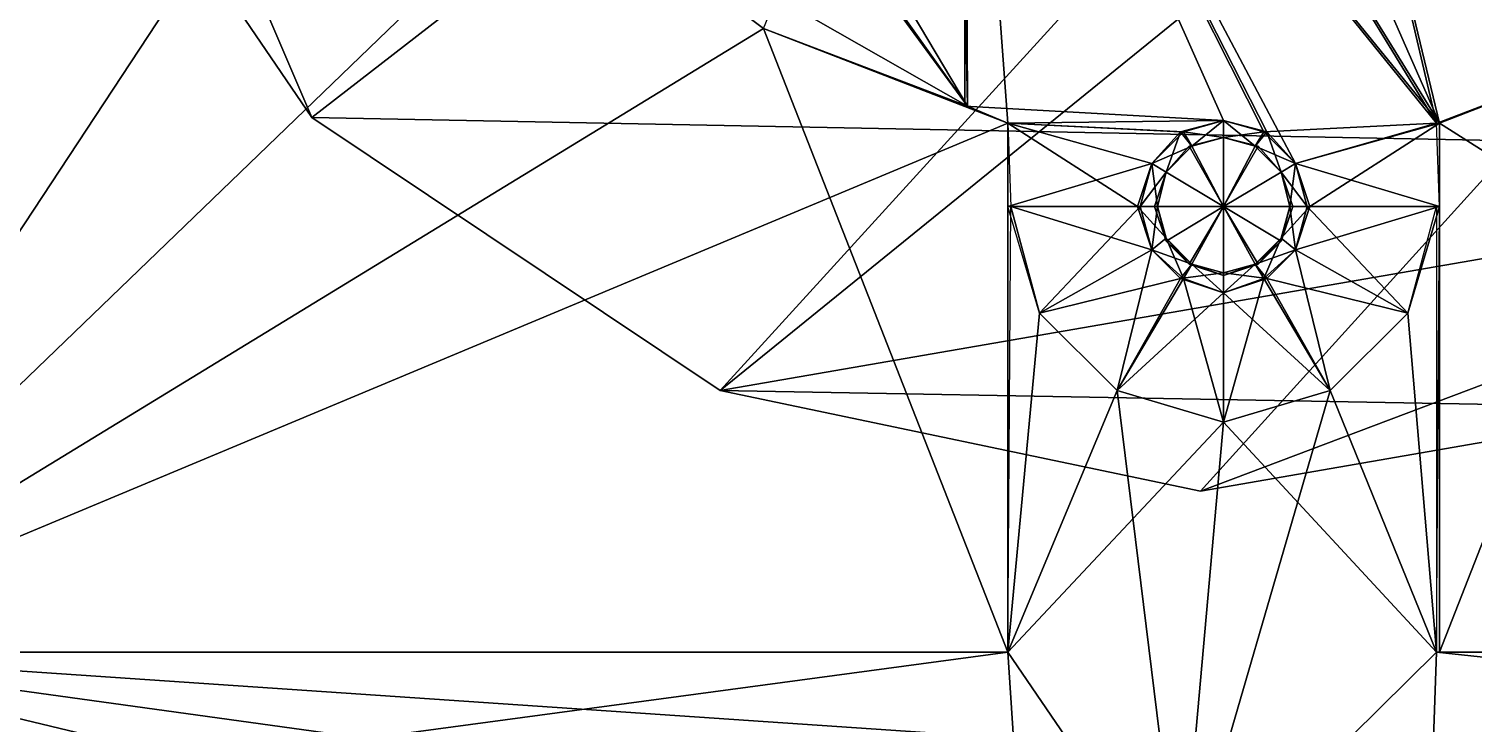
# Model space of a CAD drawing. Header units: metres. Extents: x -0.073 to 0.073, y -0.252 to 0.252.
# Drawn here: x -0.03034 to 0.00105, y 0.16783 to 0.18293 of the extents above; entities that cross this region are included whole.
import ezdxf

# ---------------------------------------------------------------- set-up
doc = ezdxf.new("R2010")
doc.units = ezdxf.units.M
for name, color, linetype in [('Object', 9, 'CONTINUOUS'), ('Object_0001', 9, 'CONTINUOUS'), ('Object_0044', 9, 'CONTINUOUS'), ('Object_0229', 9, 'CONTINUOUS'), ('Object_0281', 9, 'CONTINUOUS'), ('Object_0314', 9, 'CONTINUOUS'), ('Object_0315', 9, 'CONTINUOUS'), ('Object_0324', 9, 'CONTINUOUS'), ('Object_0361', 9, 'CONTINUOUS'), ('Object_0373', 9, 'CONTINUOUS'), ('Object_0374', 9, 'CONTINUOUS'), ('Object_0375', 9, 'CONTINUOUS'), ('Object_0392', 9, 'CONTINUOUS'), ('Object_0406', 9, 'CONTINUOUS'), ('Object_0435', 9, 'CONTINUOUS'), ('Object_0436', 9, 'CONTINUOUS'), ('Object_0449', 9, 'CONTINUOUS'), ('Object_0486', 9, 'CONTINUOUS'), ('Object_0500', 9, 'CONTINUOUS'), ('Object_0559', 9, 'CONTINUOUS'), ('Object_0574', 9, 'CONTINUOUS'), ('Object_0633', 9, 'CONTINUOUS'), ('Object_0634', 9, 'CONTINUOUS'), ('Object_0635', 9, 'CONTINUOUS'), ('Object_0716', 9, 'CONTINUOUS'), ('Object_0717', 9, 'CONTINUOUS'), ('Object_0718', 9, 'CONTINUOUS'), ('Object_0720', 9, 'CONTINUOUS'), ('Object_0741', 9, 'CONTINUOUS'), ('Object_0801', 9, 'CONTINUOUS'), ('Object_0841', 9, 'CONTINUOUS'), ('Object_0957', 9, 'CONTINUOUS'), ('Object_0961', 9, 'CONTINUOUS'), ('Object_0962', 9, 'CONTINUOUS'), ('Object_0963', 9, 'CONTINUOUS'), ('Object_1011', 9, 'CONTINUOUS'), ('Object_1012', 9, 'CONTINUOUS'), ('Object_1034', 9, 'CONTINUOUS')]:
    doc.layers.add(name, color=color, linetype=linetype)

msp = doc.modelspace()

# ---------------------------------------------------------------- linework, layer by layer
at = {"layer": 'Object'}
for points in [[(-0.016625, 0.226188, 0.13125), (0.014625, 0.18025, 0.13125), (0.031437, 0.249625, 0.13125)], [(0.014625, 0.18025, 0.13125), (-0.016625, 0.226188, 0.13125), (-0.030688, 0.210688, 0.13125)], [(-0.030688, 0.210688, 0.13125), (-0.032438, 0.20025, 0.13125), (0.014625, 0.18025, 0.13125)], [(-0.032438, 0.20025, 0.13125), (-0.024188, 0.181, 0.13125), (0.014625, 0.18025, 0.13125)], [(-0.024188, 0.181, 0.13125), (-0.032438, 0.20025, 0.13125), (-0.030188, 0.189813, 0.13125)], [(-0.015313, 0.175063, 0.13125), (0.014625, 0.18025, 0.13125), (-0.024188, 0.181, 0.13125)], [(0.014625, 0.18025, 0.13125), (-0.015313, 0.175063, 0.13125), (0.005562, 0.174688, 0.13125)], [(-0.004875, 0.172875, 0.13125), (0.005562, 0.174688, 0.13125), (-0.015313, 0.175063, 0.13125)]]:
    msp.add_3dface(points, dxfattribs=at)
at = {"layer": 'Object_0001'}
for points in [[(0.024437, 0.218688, 0.11875), (-0.024188, 0.181, 0.11875), (-0.030188, 0.189813, 0.11875)], [(-0.024188, 0.181, 0.11875), (0.024437, 0.218688, 0.11875), (-0.015313, 0.175063, 0.11875)], [(0.0315, 0.213063, 0.11875), (-0.015313, 0.175063, 0.11875), (0.024437, 0.218688, 0.11875)], [(-0.004875, 0.172875, 0.11875), (-0.015313, 0.175063, 0.11875), (0.0315, 0.213063, 0.11875)], [(-0.004875, 0.172875, 0.11875), (0.0315, 0.213063, 0.11875), (0.014625, 0.18025, 0.11875)], [(0.014625, 0.18025, 0.11875), (0.005562, 0.174688, 0.11875), (-0.004875, 0.172875, 0.11875)]]:
    msp.add_3dface(points, dxfattribs=at)
at = {"layer": 'Object_0044'}
for points in [[(-0.024188, 0.181, 0.11875), (-0.030188, 0.189813, 0.13125), (-0.030188, 0.189813, 0.11875)], [(-0.030188, 0.189813, 0.13125), (-0.024188, 0.181, 0.11875), (-0.024188, 0.181, 0.13125)], [(-0.015313, 0.175063, 0.11875), (-0.024188, 0.181, 0.13125), (-0.024188, 0.181, 0.11875)], [(-0.024188, 0.181, 0.13125), (-0.015313, 0.175063, 0.11875), (-0.015313, 0.175063, 0.13125)], [(-0.004875, 0.172875, 0.11875), (-0.015313, 0.175063, 0.13125), (-0.015313, 0.175063, 0.11875)], [(-0.015313, 0.175063, 0.13125), (-0.004875, 0.172875, 0.11875), (-0.004875, 0.172875, 0.13125)], [(0.005562, 0.174688, 0.11875), (-0.004875, 0.172875, 0.13125), (-0.004875, 0.172875, 0.11875)], [(-0.004875, 0.172875, 0.13125), (0.005562, 0.174688, 0.11875), (0.005562, 0.174688, 0.13125)]]:
    msp.add_3dface(points, dxfattribs=at)
at = {"layer": 'Object_0229'}
for points in [[(-0.005063, 0.180375, 0.067438), (-0.004375, 0.180563, 0.067438), (-0.004375, 0.179063, 0.06825)], [(-0.004375, 0.180563, 0.067438), (-0.003625, 0.180375, 0.067438), (-0.004375, 0.179063, 0.06825)], [(-0.004375, 0.179063, 0.06825), (-0.005625, 0.179813, 0.067438), (-0.005063, 0.180375, 0.067438)], [(-0.004375, 0.179063, 0.06825), (-0.003625, 0.180375, 0.067438), (-0.003125, 0.179813, 0.067438)], [(-0.005813, 0.179063, 0.067438), (-0.005625, 0.179813, 0.067438), (-0.004375, 0.179063, 0.06825)], [(-0.003125, 0.179813, 0.067438), (-0.002875, 0.179063, 0.067438), (-0.004375, 0.179063, 0.06825)], [(-0.005625, 0.178313, 0.067438), (-0.005813, 0.179063, 0.067438), (-0.004375, 0.179063, 0.06825)], [(-0.004375, 0.179063, 0.06825), (-0.005063, 0.177813, 0.067438), (-0.005625, 0.178313, 0.067438)], [(-0.004375, 0.177563, 0.067438), (-0.005063, 0.177813, 0.067438), (-0.004375, 0.179063, 0.06825)], [(-0.004375, 0.179063, 0.06825), (-0.003125, 0.178313, 0.067438), (-0.003625, 0.177813, 0.067438)], [(-0.002875, 0.179063, 0.067438), (-0.003125, 0.178313, 0.067438), (-0.004375, 0.179063, 0.06825)], [(-0.003625, 0.177813, 0.067438), (-0.004375, 0.177563, 0.067438), (-0.004375, 0.179063, 0.06825)]]:
    msp.add_3dface(points, dxfattribs=at)
at = {"layer": 'Object_0281'}
for points in [[(-0.044875, 0.152813, 0.073125), (-0.044875, 0.152813, 0.101875), (-0.026813, 0.230875, 0.073125)], [(-0.026813, 0.230875, 0.101875), (-0.026813, 0.230875, 0.073125), (-0.044875, 0.152813, 0.101875)]]:
    msp.add_3dface(points, dxfattribs=at)
at = {"layer": 'Object_0314'}
for points in [[(0.005625, 0.182938, 0.07), (0.018437, 0.169375, 0.07), (0.000312, 0.180875, 0.07)], [(0.000312, 0.169375, 0.07), (0.000312, 0.180875, 0.07), (0.018437, 0.169375, 0.07)]]:
    msp.add_3dface(points, dxfattribs=at)
at = {"layer": 'Object_0315'}
for points in [[(0.000312, 0.180875, 0.07), (0.005625, 0.182938, 0.057813), (0.005625, 0.182938, 0.07)], [(0.005625, 0.182938, 0.057813), (0.000312, 0.180875, 0.07), (0.000312, 0.180875, 0.057813)]]:
    msp.add_3dface(points, dxfattribs=at)
at = {"layer": 'Object_0324'}
for points in [[(-0.008375, 0.17675, 0.115625), (-0.009063, 0.179063, 0.115625), (-0.009063, 0.169375, 0.115625)], [(0.000312, 0.179063, 0.115625), (-0.000375, 0.17675, 0.115625), (0.00025, 0.169375, 0.115625)], [(-0.009063, 0.169375, 0.115625), (-0.006688, 0.175063, 0.115625), (-0.008375, 0.17675, 0.115625)], [(-0.002063, 0.175063, 0.115625), (0.00025, 0.169375, 0.115625), (-0.000375, 0.17675, 0.115625)], [(-0.006688, 0.175063, 0.115625), (-0.009063, 0.169375, 0.115625), (-0.004375, 0.174375, 0.115625)], [(0.00025, 0.169375, 0.115625), (-0.002063, 0.175063, 0.115625), (-0.005313, 0.163875, 0.115625)], [(-0.004375, 0.174375, 0.115625), (-0.005313, 0.163875, 0.115625), (-0.002063, 0.175063, 0.115625)], [(-0.005313, 0.163875, 0.115625), (-0.004375, 0.174375, 0.115625), (-0.009063, 0.169375, 0.115625)], [(-0.032625, 0.1665, 0.115625), (-0.02875, 0.1675, 0.115625), (-0.036563, 0.169375, 0.115625)], [(-0.023, 0.1675, 0.115625), (-0.036563, 0.169375, 0.115625), (-0.02875, 0.1675, 0.115625)], [(-0.036563, 0.169375, 0.115625), (-0.023, 0.1675, 0.115625), (-0.009063, 0.169375, 0.115625)], [(-0.008938, 0.1675, 0.115625), (-0.009063, 0.169375, 0.115625), (-0.023, 0.1675, 0.115625)], [(-0.009063, 0.169375, 0.115625), (-0.008938, 0.1675, 0.115625), (-0.005313, 0.163875, 0.115625)], [(0.000187, 0.1675, 0.115625), (0.00025, 0.169375, 0.115625), (-0.005313, 0.163875, 0.115625)], [(0.017812, 0.1675, 0.115625), (0.018437, 0.169375, 0.115625), (0.000187, 0.1675, 0.115625)], [(0.00025, 0.169375, 0.115625), (0.000187, 0.1675, 0.115625), (0.018437, 0.169375, 0.115625)]]:
    msp.add_3dface(points, dxfattribs=at)
at = {"layer": 'Object_0361'}
for points in [[(-0.005313, 0.180688, 0.117187), (-0.005063, 0.180375, 0.11675), (-0.004375, 0.180938, 0.117187)], [(-0.004375, 0.180563, 0.11675), (-0.004375, 0.180938, 0.117187), (-0.005063, 0.180375, 0.11675)], [(-0.004375, 0.180938, 0.117187), (-0.004375, 0.180563, 0.11675), (-0.0035, 0.180688, 0.117187)], [(-0.005938, 0.18, 0.117187), (-0.005625, 0.179813, 0.11675), (-0.005313, 0.180688, 0.117187)], [(-0.005063, 0.180375, 0.11675), (-0.005313, 0.180688, 0.117187), (-0.005625, 0.179813, 0.11675)], [(-0.003688, 0.180375, 0.11675), (-0.0035, 0.180688, 0.117187), (-0.004375, 0.180563, 0.11675)], [(-0.0035, 0.180688, 0.117187), (-0.003688, 0.180375, 0.11675), (-0.002813, 0.18, 0.117187)], [(-0.003125, 0.179813, 0.11675), (-0.002813, 0.18, 0.117187), (-0.003688, 0.180375, 0.11675)], [(-0.00625, 0.179063, 0.117187), (-0.005813, 0.179063, 0.11675), (-0.005938, 0.18, 0.117187)], [(-0.005625, 0.179813, 0.11675), (-0.005938, 0.18, 0.117187), (-0.005813, 0.179063, 0.11675)], [(-0.002813, 0.18, 0.117187), (-0.003125, 0.179813, 0.11675), (-0.002563, 0.179063, 0.117187)], [(-0.002938, 0.179063, 0.11675), (-0.002563, 0.179063, 0.117187), (-0.003125, 0.179813, 0.11675)], [(-0.005813, 0.179063, 0.11675), (-0.00625, 0.179063, 0.117187), (-0.005625, 0.178375, 0.11675)], [(-0.005938, 0.178125, 0.117187), (-0.005625, 0.178375, 0.11675), (-0.00625, 0.179063, 0.117187)], [(-0.003125, 0.178375, 0.11675), (-0.002813, 0.178125, 0.117187), (-0.002938, 0.179063, 0.11675)], [(-0.002563, 0.179063, 0.117187), (-0.002938, 0.179063, 0.11675), (-0.002813, 0.178125, 0.117187)], [(-0.005625, 0.178375, 0.11675), (-0.005938, 0.178125, 0.117187), (-0.005063, 0.177813, 0.11675)], [(-0.003688, 0.177813, 0.11675), (-0.0035, 0.1775, 0.117187), (-0.003125, 0.178375, 0.11675)], [(-0.002813, 0.178125, 0.117187), (-0.003125, 0.178375, 0.11675), (-0.0035, 0.1775, 0.117187)], [(-0.005313, 0.1775, 0.117187), (-0.005063, 0.177813, 0.11675), (-0.005938, 0.178125, 0.117187)], [(-0.005063, 0.177813, 0.11675), (-0.005313, 0.1775, 0.117187), (-0.004375, 0.177625, 0.11675)], [(-0.004375, 0.177188, 0.117187), (-0.004375, 0.177625, 0.11675), (-0.005313, 0.1775, 0.117187)], [(-0.004375, 0.177625, 0.11675), (-0.004375, 0.177188, 0.117187), (-0.003688, 0.177813, 0.11675)], [(-0.0035, 0.1775, 0.117187), (-0.003688, 0.177813, 0.11675), (-0.004375, 0.177188, 0.117187)]]:
    msp.add_3dface(points, dxfattribs=at)
at = {"layer": 'Object_0373'}
for points in [[(-0.009063, 0.180875, 0.07), (-0.009063, 0.179063, 0.059375), (-0.009063, 0.169375, 0.07)], [(-0.009063, 0.179063, 0.059375), (-0.009063, 0.180875, 0.07), (-0.009063, 0.179063, 0.057813)], [(-0.009063, 0.180875, 0.057813), (-0.009063, 0.179063, 0.057813), (-0.009063, 0.180875, 0.07)], [(-0.009063, 0.169375, 0.059375), (-0.009063, 0.169375, 0.07), (-0.009063, 0.179063, 0.059375)]]:
    msp.add_3dface(points, dxfattribs=at)
at = {"layer": 'Object_0374'}
for points in [[(-0.036563, 0.169375, 0.07), (-0.009063, 0.169375, 0.07), (-0.036563, 0.169375, 0.059375)], [(-0.009063, 0.169375, 0.059375), (-0.036563, 0.169375, 0.059375), (-0.009063, 0.169375, 0.07)]]:
    msp.add_3dface(points, dxfattribs=at)
at = {"layer": 'Object_0375'}
for points in [[(-0.009, 0.179063, 0.059375), (-0.009, 0.179063, 0.057813), (-0.008375, 0.17675, 0.057813)], [(-0.009, 0.179063, 0.059375), (-0.008375, 0.17675, 0.057813), (-0.008375, 0.17675, 0.059375)], [(0.000312, 0.179063, 0.057813), (-0.000375, 0.17675, 0.059375), (-0.000375, 0.17675, 0.057813)], [(-0.000375, 0.17675, 0.059375), (0.000312, 0.179063, 0.057813), (0.000312, 0.179063, 0.059375)], [(-0.006688, 0.175063, 0.057813), (-0.008375, 0.17675, 0.059375), (-0.008375, 0.17675, 0.057813)], [(-0.008375, 0.17675, 0.059375), (-0.006688, 0.175063, 0.057813), (-0.006688, 0.175063, 0.059375)], [(-0.000375, 0.17675, 0.057813), (-0.002063, 0.175063, 0.059375), (-0.002063, 0.175063, 0.057813)], [(-0.002063, 0.175063, 0.059375), (-0.000375, 0.17675, 0.057813), (-0.000375, 0.17675, 0.059375)], [(-0.004375, 0.174375, 0.057813), (-0.006688, 0.175063, 0.059375), (-0.006688, 0.175063, 0.057813)], [(-0.006688, 0.175063, 0.059375), (-0.004375, 0.174375, 0.057813), (-0.004375, 0.174375, 0.059375)], [(-0.002063, 0.175063, 0.057813), (-0.004375, 0.174375, 0.059375), (-0.004375, 0.174375, 0.057813)], [(-0.004375, 0.174375, 0.059375), (-0.002063, 0.175063, 0.057813), (-0.002063, 0.175063, 0.059375)]]:
    msp.add_3dface(points, dxfattribs=at)
at = {"layer": 'Object_0392'}
for points in [[(-0.005125, 0.180375, 0.109625), (-0.004375, 0.180563, 0.107625), (-0.004375, 0.180563, 0.109625)], [(-0.004375, 0.180563, 0.107625), (-0.005125, 0.180375, 0.109625), (-0.005125, 0.180375, 0.107625)], [(-0.004375, 0.180563, 0.109625), (-0.003688, 0.180375, 0.107625), (-0.003688, 0.180375, 0.109625)], [(-0.003688, 0.180375, 0.107625), (-0.004375, 0.180563, 0.109625), (-0.004375, 0.180563, 0.107625)], [(-0.005625, 0.179813, 0.109625), (-0.005125, 0.180375, 0.107625), (-0.005125, 0.180375, 0.109625)], [(-0.005125, 0.180375, 0.107625), (-0.005625, 0.179813, 0.109625), (-0.005625, 0.179813, 0.107625)], [(-0.003688, 0.180375, 0.109625), (-0.003125, 0.179813, 0.107625), (-0.003125, 0.179813, 0.109625)], [(-0.003125, 0.179813, 0.107625), (-0.003688, 0.180375, 0.109625), (-0.003688, 0.180375, 0.107625)], [(-0.005625, 0.179813, 0.107625), (-0.005875, 0.179063, 0.109625), (-0.005875, 0.179063, 0.107625)], [(-0.005875, 0.179063, 0.109625), (-0.005625, 0.179813, 0.107625), (-0.005625, 0.179813, 0.109625)], [(-0.003125, 0.179813, 0.109625), (-0.002938, 0.179063, 0.107625), (-0.002938, 0.179063, 0.109625)], [(-0.002938, 0.179063, 0.107625), (-0.003125, 0.179813, 0.109625), (-0.003125, 0.179813, 0.107625)], [(-0.005625, 0.178313, 0.109625), (-0.005875, 0.179063, 0.107625), (-0.005875, 0.179063, 0.109625)], [(-0.005875, 0.179063, 0.107625), (-0.005625, 0.178313, 0.109625), (-0.005625, 0.178313, 0.107625)], [(-0.002938, 0.179063, 0.109625), (-0.003125, 0.178313, 0.107625), (-0.003125, 0.178313, 0.109625)], [(-0.003125, 0.178313, 0.107625), (-0.002938, 0.179063, 0.109625), (-0.002938, 0.179063, 0.107625)], [(-0.005125, 0.177813, 0.109625), (-0.005625, 0.178313, 0.107625), (-0.005625, 0.178313, 0.109625)], [(-0.005625, 0.178313, 0.107625), (-0.005125, 0.177813, 0.109625), (-0.005125, 0.177813, 0.107625)], [(-0.003125, 0.178313, 0.109625), (-0.003688, 0.177813, 0.107625), (-0.003688, 0.177813, 0.109625)], [(-0.003688, 0.177813, 0.107625), (-0.003125, 0.178313, 0.109625), (-0.003125, 0.178313, 0.107625)], [(-0.004375, 0.177563, 0.109625), (-0.005125, 0.177813, 0.107625), (-0.005125, 0.177813, 0.109625)], [(-0.005125, 0.177813, 0.107625), (-0.004375, 0.177563, 0.109625), (-0.004375, 0.177563, 0.107625)], [(-0.003688, 0.177813, 0.109625), (-0.004375, 0.177563, 0.107625), (-0.004375, 0.177563, 0.109625)], [(-0.004375, 0.177563, 0.107625), (-0.003688, 0.177813, 0.109625), (-0.003688, 0.177813, 0.107625)]]:
    msp.add_3dface(points, dxfattribs=at)
at = {"layer": 'Object_0406'}
for points in [[(-0.004375, 0.180563, 0.107562), (-0.005125, 0.180375, 0.107562), (-0.004375, 0.179063, 0.10675)], [(-0.003688, 0.180375, 0.107562), (-0.004375, 0.180563, 0.107562), (-0.004375, 0.179063, 0.10675)], [(-0.004375, 0.179063, 0.10675), (-0.005125, 0.180375, 0.107562), (-0.005625, 0.179813, 0.107562)], [(-0.004375, 0.179063, 0.10675), (-0.003125, 0.179813, 0.107562), (-0.003688, 0.180375, 0.107562)], [(-0.005625, 0.179813, 0.107562), (-0.005875, 0.179063, 0.107562), (-0.004375, 0.179063, 0.10675)], [(-0.002938, 0.179063, 0.107562), (-0.003125, 0.179813, 0.107562), (-0.004375, 0.179063, 0.10675)], [(-0.005875, 0.179063, 0.107562), (-0.005625, 0.178313, 0.107562), (-0.004375, 0.179063, 0.10675)], [(-0.004375, 0.179063, 0.10675), (-0.005625, 0.178313, 0.107562), (-0.005125, 0.177813, 0.107562)], [(-0.005125, 0.177813, 0.107562), (-0.004375, 0.177563, 0.107562), (-0.004375, 0.179063, 0.10675)], [(-0.004375, 0.179063, 0.10675), (-0.003688, 0.177813, 0.107562), (-0.003125, 0.178313, 0.107562)], [(-0.004375, 0.177563, 0.107562), (-0.003688, 0.177813, 0.107562), (-0.004375, 0.179063, 0.10675)], [(-0.003125, 0.178313, 0.107562), (-0.002938, 0.179063, 0.107562), (-0.004375, 0.179063, 0.10675)]]:
    msp.add_3dface(points, dxfattribs=at)
at = {"layer": 'Object_0435'}
for points in [[(0.000312, 0.179063, 0.057813), (0.000312, 0.180875, 0.057813), (0.000312, 0.179063, 0.059375)], [(0.000312, 0.180875, 0.07), (0.000312, 0.179063, 0.059375), (0.000312, 0.180875, 0.057813)], [(0.000312, 0.179063, 0.059375), (0.000312, 0.180875, 0.07), (0.000312, 0.169375, 0.059375)], [(0.000312, 0.169375, 0.07), (0.000312, 0.169375, 0.059375), (0.000312, 0.180875, 0.07)]]:
    msp.add_3dface(points, dxfattribs=at)
at = {"layer": 'Object_0436'}
for points in [[(0.000312, 0.169375, 0.07), (0.018437, 0.169375, 0.07), (0.000312, 0.169375, 0.059375)], [(0.018437, 0.169375, 0.059375), (0.000312, 0.169375, 0.059375), (0.018437, 0.169375, 0.07)]]:
    msp.add_3dface(points, dxfattribs=at)
at = {"layer": 'Object_0449'}
for p, q in [((-0.004375, 0.180563, 0.109625), (-0.003688, 0.180375, 0.109625)), ((-0.003125, 0.179813, 0.109625), (-0.003688, 0.180375, 0.109625)), ((-0.003125, 0.179813, 0.109625), (-0.002938, 0.179063, 0.109625))]:
    msp.add_line(p, q, dxfattribs=at)
for points in [[(-0.005063, 0.180375, 0.109625), (-0.005125, 0.180375, 0.109625), (-0.004375, 0.180563, 0.109625)], [(-0.005125, 0.180375, 0.109625), (-0.005063, 0.180375, 0.109625), (-0.005625, 0.179813, 0.109625)], [(-0.005813, 0.179063, 0.109625), (-0.005875, 0.179063, 0.109625), (-0.005625, 0.179813, 0.109625)], [(-0.005875, 0.179063, 0.109625), (-0.005813, 0.179063, 0.109625), (-0.005625, 0.178313, 0.109625)], [(-0.005625, 0.178375, 0.109625), (-0.005625, 0.178313, 0.109625), (-0.005813, 0.179063, 0.109625)], [(-0.003125, 0.178313, 0.109625), (-0.003125, 0.178375, 0.109625), (-0.002938, 0.179063, 0.109625)], [(-0.005063, 0.177813, 0.109625), (-0.005125, 0.177813, 0.109625), (-0.005625, 0.178375, 0.109625)], [(-0.005625, 0.178313, 0.109625), (-0.005625, 0.178375, 0.109625), (-0.005125, 0.177813, 0.109625)], [(-0.003125, 0.178375, 0.109625), (-0.003125, 0.178313, 0.109625), (-0.003688, 0.177813, 0.109625)], [(-0.005125, 0.177813, 0.109625), (-0.005063, 0.177813, 0.109625), (-0.004375, 0.177563, 0.109625)], [(-0.004375, 0.177625, 0.109625), (-0.004375, 0.177563, 0.109625), (-0.005063, 0.177813, 0.109625)], [(-0.004375, 0.177563, 0.109625), (-0.004375, 0.177625, 0.109625), (-0.003688, 0.177813, 0.109625)]]:
    msp.add_3dface(points, dxfattribs=at)
at = {"layer": 'Object_0486'}
for points in [[(-0.004375, 0.180563, 0.065375), (-0.005063, 0.180375, 0.067375), (-0.005063, 0.180375, 0.065375)], [(-0.005063, 0.180375, 0.067375), (-0.004375, 0.180563, 0.065375), (-0.004375, 0.180563, 0.067375)], [(-0.003625, 0.180375, 0.065375), (-0.004375, 0.180563, 0.067375), (-0.004375, 0.180563, 0.065375)], [(-0.004375, 0.180563, 0.067375), (-0.003625, 0.180375, 0.065375), (-0.003625, 0.180375, 0.067375)], [(-0.005063, 0.180375, 0.065375), (-0.005625, 0.179813, 0.067375), (-0.005625, 0.179813, 0.065375)], [(-0.005625, 0.179813, 0.067375), (-0.005063, 0.180375, 0.065375), (-0.005063, 0.180375, 0.067375)], [(-0.003125, 0.179813, 0.065375), (-0.003625, 0.180375, 0.067375), (-0.003625, 0.180375, 0.065375)], [(-0.003625, 0.180375, 0.067375), (-0.003125, 0.179813, 0.065375), (-0.003125, 0.179813, 0.067375)], [(-0.005625, 0.179813, 0.065375), (-0.005813, 0.179063, 0.067375), (-0.005813, 0.179063, 0.065375)], [(-0.005813, 0.179063, 0.067375), (-0.005625, 0.179813, 0.065375), (-0.005625, 0.179813, 0.067375)], [(-0.003125, 0.179813, 0.067375), (-0.002875, 0.179063, 0.065375), (-0.002875, 0.179063, 0.067375)], [(-0.002875, 0.179063, 0.065375), (-0.003125, 0.179813, 0.067375), (-0.003125, 0.179813, 0.065375)], [(-0.005813, 0.179063, 0.065375), (-0.005625, 0.178313, 0.067375), (-0.005625, 0.178313, 0.065375)], [(-0.005625, 0.178313, 0.067375), (-0.005813, 0.179063, 0.065375), (-0.005813, 0.179063, 0.067375)], [(-0.003125, 0.178313, 0.065375), (-0.002875, 0.179063, 0.067375), (-0.002875, 0.179063, 0.065375)], [(-0.002875, 0.179063, 0.067375), (-0.003125, 0.178313, 0.065375), (-0.003125, 0.178313, 0.067375)], [(-0.005625, 0.178313, 0.065375), (-0.005063, 0.177813, 0.067375), (-0.005063, 0.177813, 0.065375)], [(-0.005063, 0.177813, 0.067375), (-0.005625, 0.178313, 0.065375), (-0.005625, 0.178313, 0.067375)], [(-0.003625, 0.177813, 0.065375), (-0.003125, 0.178313, 0.067375), (-0.003125, 0.178313, 0.065375)], [(-0.003125, 0.178313, 0.067375), (-0.003625, 0.177813, 0.065375), (-0.003625, 0.177813, 0.067375)], [(-0.005063, 0.177813, 0.065375), (-0.004375, 0.177563, 0.067375), (-0.004375, 0.177563, 0.065375)], [(-0.004375, 0.177563, 0.067375), (-0.005063, 0.177813, 0.065375), (-0.005063, 0.177813, 0.067375)], [(-0.004375, 0.177563, 0.065375), (-0.003625, 0.177813, 0.067375), (-0.003625, 0.177813, 0.065375)], [(-0.003625, 0.177813, 0.067375), (-0.004375, 0.177563, 0.065375), (-0.004375, 0.177563, 0.067375)]]:
    msp.add_3dface(points, dxfattribs=at)
at = {"layer": 'Object_0500'}
for points in [[(-0.004375, 0.180938, 0.057813), (-0.004375, 0.180563, 0.05825), (-0.00525, 0.180688, 0.057813)], [(-0.004375, 0.180563, 0.05825), (-0.004375, 0.180938, 0.057813), (-0.003688, 0.180375, 0.05825)], [(-0.003438, 0.180688, 0.057813), (-0.003688, 0.180375, 0.05825), (-0.004375, 0.180938, 0.057813)], [(-0.00525, 0.180688, 0.057813), (-0.005063, 0.180375, 0.05825), (-0.005938, 0.18, 0.057813)], [(-0.005063, 0.180375, 0.05825), (-0.00525, 0.180688, 0.057813), (-0.004375, 0.180563, 0.05825)], [(-0.003688, 0.180375, 0.05825), (-0.003438, 0.180688, 0.057813), (-0.003125, 0.179813, 0.05825)], [(-0.002813, 0.18, 0.057813), (-0.003125, 0.179813, 0.05825), (-0.003438, 0.180688, 0.057813)], [(-0.005625, 0.179813, 0.05825), (-0.005938, 0.18, 0.057813), (-0.005063, 0.180375, 0.05825)], [(-0.005938, 0.18, 0.057813), (-0.005625, 0.179813, 0.05825), (-0.006188, 0.179063, 0.057813)], [(-0.003125, 0.179813, 0.05825), (-0.002813, 0.18, 0.057813), (-0.002938, 0.179063, 0.05825)], [(-0.0025, 0.179063, 0.057813), (-0.002938, 0.179063, 0.05825), (-0.002813, 0.18, 0.057813)], [(-0.005813, 0.179063, 0.05825), (-0.006188, 0.179063, 0.057813), (-0.005625, 0.179813, 0.05825)], [(-0.006188, 0.179063, 0.057813), (-0.005813, 0.179063, 0.05825), (-0.005938, 0.178125, 0.057813)], [(-0.005625, 0.178375, 0.05825), (-0.005938, 0.178125, 0.057813), (-0.005813, 0.179063, 0.05825)], [(-0.002938, 0.179063, 0.05825), (-0.0025, 0.179063, 0.057813), (-0.003125, 0.178375, 0.05825)], [(-0.002813, 0.178125, 0.057813), (-0.003125, 0.178375, 0.05825), (-0.0025, 0.179063, 0.057813)], [(-0.005938, 0.178125, 0.057813), (-0.005625, 0.178375, 0.05825), (-0.00525, 0.1775, 0.057813)], [(-0.005063, 0.177813, 0.05825), (-0.00525, 0.1775, 0.057813), (-0.005625, 0.178375, 0.05825)], [(-0.003125, 0.178375, 0.05825), (-0.002813, 0.178125, 0.057813), (-0.003688, 0.177813, 0.05825)], [(-0.003438, 0.1775, 0.057813), (-0.003688, 0.177813, 0.05825), (-0.002813, 0.178125, 0.057813)], [(-0.00525, 0.1775, 0.057813), (-0.005063, 0.177813, 0.05825), (-0.004375, 0.177188, 0.057813)], [(-0.004375, 0.177625, 0.05825), (-0.004375, 0.177188, 0.057813), (-0.005063, 0.177813, 0.05825)], [(-0.003688, 0.177813, 0.05825), (-0.003438, 0.1775, 0.057813), (-0.004375, 0.177625, 0.05825)], [(-0.004375, 0.177188, 0.057813), (-0.004375, 0.177625, 0.05825), (-0.003438, 0.1775, 0.057813)]]:
    msp.add_3dface(points, dxfattribs=at)
at = {"layer": 'Object_0559'}
for points in [[(-0.034375, 0.200938, 0.101875), (-0.026813, 0.230938, 0.101875), (-0.0455, 0.152813, 0.101875)], [(-0.044875, 0.152813, 0.101875), (-0.0455, 0.152813, 0.101875), (-0.026813, 0.230938, 0.101875)]]:
    msp.add_3dface(points, dxfattribs=at)
at = {"layer": 'Object_0574'}
for p, q in [((-0.005063, 0.180375, 0.065375), (-0.004375, 0.180563, 0.065375)), ((-0.005063, 0.180375, 0.065375), (-0.005625, 0.179813, 0.065375)), ((-0.005625, 0.179813, 0.065375), (-0.005813, 0.179063, 0.065375))]:
    msp.add_line(p, q, dxfattribs=at)
for points in [[(-0.003688, 0.180375, 0.065375), (-0.003625, 0.180375, 0.065375), (-0.004375, 0.180563, 0.065375)], [(-0.003625, 0.180375, 0.065375), (-0.003688, 0.180375, 0.065375), (-0.003125, 0.179813, 0.065375)], [(-0.002938, 0.179063, 0.065375), (-0.002875, 0.179063, 0.065375), (-0.003125, 0.179813, 0.065375)], [(-0.005625, 0.178313, 0.065375), (-0.005625, 0.178375, 0.065375), (-0.005813, 0.179063, 0.065375)], [(-0.003125, 0.178375, 0.065375), (-0.003125, 0.178313, 0.065375), (-0.002938, 0.179063, 0.065375)], [(-0.002875, 0.179063, 0.065375), (-0.002938, 0.179063, 0.065375), (-0.003125, 0.178313, 0.065375)], [(-0.005625, 0.178375, 0.065375), (-0.005625, 0.178313, 0.065375), (-0.005063, 0.177813, 0.065375)], [(-0.003688, 0.177813, 0.065375), (-0.003625, 0.177813, 0.065375), (-0.003125, 0.178375, 0.065375)], [(-0.003125, 0.178313, 0.065375), (-0.003125, 0.178375, 0.065375), (-0.003625, 0.177813, 0.065375)], [(-0.004375, 0.177563, 0.065375), (-0.004375, 0.177625, 0.065375), (-0.005063, 0.177813, 0.065375)], [(-0.004375, 0.177625, 0.065375), (-0.004375, 0.177563, 0.065375), (-0.003688, 0.177813, 0.065375)], [(-0.003625, 0.177813, 0.065375), (-0.003688, 0.177813, 0.065375), (-0.004375, 0.177563, 0.065375)]]:
    msp.add_3dface(points, dxfattribs=at)
at = {"layer": 'Object_0633'}
for points in [[(-0.004375, 0.180563, 0.05825), (-0.005063, 0.180375, 0.065375), (-0.005063, 0.180375, 0.05825)], [(-0.005063, 0.180375, 0.065375), (-0.004375, 0.180563, 0.05825), (-0.004375, 0.180563, 0.065375)], [(-0.003688, 0.180375, 0.05825), (-0.004375, 0.180563, 0.065375), (-0.004375, 0.180563, 0.05825)], [(-0.004375, 0.180563, 0.065375), (-0.003688, 0.180375, 0.05825), (-0.003688, 0.180375, 0.065375)], [(-0.005063, 0.180375, 0.05825), (-0.005625, 0.179813, 0.065375), (-0.005625, 0.179813, 0.05825)], [(-0.005625, 0.179813, 0.065375), (-0.005063, 0.180375, 0.05825), (-0.005063, 0.180375, 0.065375)], [(-0.003125, 0.179813, 0.05825), (-0.003688, 0.180375, 0.065375), (-0.003688, 0.180375, 0.05825)], [(-0.003688, 0.180375, 0.065375), (-0.003125, 0.179813, 0.05825), (-0.003125, 0.179813, 0.065375)], [(-0.005625, 0.179813, 0.05825), (-0.005813, 0.179063, 0.065375), (-0.005813, 0.179063, 0.05825)], [(-0.005813, 0.179063, 0.065375), (-0.005625, 0.179813, 0.05825), (-0.005625, 0.179813, 0.065375)], [(-0.003125, 0.179813, 0.065375), (-0.002938, 0.179063, 0.05825), (-0.002938, 0.179063, 0.065375)], [(-0.002938, 0.179063, 0.05825), (-0.003125, 0.179813, 0.065375), (-0.003125, 0.179813, 0.05825)], [(-0.005813, 0.179063, 0.05825), (-0.005625, 0.178375, 0.065375), (-0.005625, 0.178375, 0.05825)], [(-0.005625, 0.178375, 0.065375), (-0.005813, 0.179063, 0.05825), (-0.005813, 0.179063, 0.065375)], [(-0.003125, 0.178375, 0.05825), (-0.002938, 0.179063, 0.065375), (-0.002938, 0.179063, 0.05825)], [(-0.002938, 0.179063, 0.065375), (-0.003125, 0.178375, 0.05825), (-0.003125, 0.178375, 0.065375)], [(-0.005625, 0.178375, 0.05825), (-0.005063, 0.177813, 0.065375), (-0.005063, 0.177813, 0.05825)], [(-0.005063, 0.177813, 0.065375), (-0.005625, 0.178375, 0.05825), (-0.005625, 0.178375, 0.065375)], [(-0.003688, 0.177813, 0.05825), (-0.003125, 0.178375, 0.065375), (-0.003125, 0.178375, 0.05825)], [(-0.003125, 0.178375, 0.065375), (-0.003688, 0.177813, 0.05825), (-0.003688, 0.177813, 0.065375)], [(-0.005063, 0.177813, 0.05825), (-0.004375, 0.177625, 0.065375), (-0.004375, 0.177625, 0.05825)], [(-0.004375, 0.177625, 0.065375), (-0.005063, 0.177813, 0.05825), (-0.005063, 0.177813, 0.065375)], [(-0.004375, 0.177625, 0.05825), (-0.003688, 0.177813, 0.065375), (-0.003688, 0.177813, 0.05825)], [(-0.003688, 0.177813, 0.065375), (-0.004375, 0.177625, 0.05825), (-0.004375, 0.177625, 0.065375)]]:
    msp.add_3dface(points, dxfattribs=at)
at = {"layer": 'Object_0634'}
for points in [[(-0.014375, 0.182938, 0.07), (-0.01, 0.18125, 0.057813), (-0.009063, 0.180875, 0.07)], [(-0.01, 0.18125, 0.057813), (-0.014375, 0.182938, 0.07), (-0.014375, 0.182938, 0.057813)], [(-0.009063, 0.180875, 0.057813), (-0.009063, 0.180875, 0.07), (-0.01, 0.18125, 0.057813)]]:
    msp.add_3dface(points, dxfattribs=at)
at = {"layer": 'Object_0635'}
for points in [[(-0.036563, 0.183375, 0.07), (-0.022375, 0.190938, 0.07), (-0.036563, 0.169375, 0.07)], [(-0.018938, 0.186375, 0.07), (-0.036563, 0.169375, 0.07), (-0.022375, 0.190938, 0.07)], [(-0.036563, 0.169375, 0.07), (-0.018938, 0.186375, 0.07), (-0.014375, 0.182938, 0.07)], [(-0.036563, 0.169375, 0.07), (-0.014375, 0.182938, 0.07), (-0.009063, 0.169375, 0.07)], [(-0.009063, 0.180875, 0.07), (-0.009063, 0.169375, 0.07), (-0.014375, 0.182938, 0.07)]]:
    msp.add_3dface(points, dxfattribs=at)
at = {"layer": 'Object_0716'}
for points in [[(0.000312, 0.180875, 0.105), (0.000312, 0.179063, 0.115625), (0.000312, 0.169375, 0.105)], [(0.000312, 0.179063, 0.115625), (0.000312, 0.180875, 0.105), (0.000312, 0.179063, 0.117187)], [(0.000312, 0.180875, 0.117187), (0.000312, 0.179063, 0.117187), (0.000312, 0.180875, 0.105)], [(0.000312, 0.169375, 0.115625), (0.000312, 0.169375, 0.105), (0.000312, 0.179063, 0.115625)]]:
    msp.add_3dface(points, dxfattribs=at)
at = {"layer": 'Object_0717'}
for points in [[(0.000312, 0.169375, 0.115625), (0.018437, 0.169375, 0.115625), (0.000312, 0.169375, 0.105)], [(0.018437, 0.169375, 0.105), (0.000312, 0.169375, 0.105), (0.018437, 0.169375, 0.115625)]]:
    msp.add_3dface(points, dxfattribs=at)
at = {"layer": 'Object_0718'}
for points in [[(-0.009, 0.179063, 0.117187), (-0.009, 0.179063, 0.115625), (-0.008375, 0.17675, 0.115625)], [(-0.009, 0.179063, 0.117187), (-0.008375, 0.17675, 0.115625), (-0.008375, 0.17675, 0.117187)], [(0.000312, 0.179063, 0.115625), (-0.000375, 0.17675, 0.117187), (-0.000375, 0.17675, 0.115625)], [(-0.000375, 0.17675, 0.117187), (0.000312, 0.179063, 0.115625), (0.000312, 0.179063, 0.117187)], [(-0.006688, 0.175063, 0.115625), (-0.008375, 0.17675, 0.117187), (-0.008375, 0.17675, 0.115625)], [(-0.008375, 0.17675, 0.117187), (-0.006688, 0.175063, 0.115625), (-0.006688, 0.175063, 0.117187)], [(-0.000375, 0.17675, 0.115625), (-0.002063, 0.175063, 0.117187), (-0.002063, 0.175063, 0.115625)], [(-0.002063, 0.175063, 0.117187), (-0.000375, 0.17675, 0.115625), (-0.000375, 0.17675, 0.117187)], [(-0.004375, 0.174375, 0.115625), (-0.006688, 0.175063, 0.117187), (-0.006688, 0.175063, 0.115625)], [(-0.006688, 0.175063, 0.117187), (-0.004375, 0.174375, 0.115625), (-0.004375, 0.174375, 0.117187)], [(-0.002063, 0.175063, 0.115625), (-0.004375, 0.174375, 0.117187), (-0.004375, 0.174375, 0.115625)], [(-0.004375, 0.174375, 0.117187), (-0.002063, 0.175063, 0.115625), (-0.002063, 0.175063, 0.117187)]]:
    msp.add_3dface(points, dxfattribs=at)
at = {"layer": 'Object_0720'}
for points in [[(-0.036563, 0.169375, 0.115625), (-0.009063, 0.169375, 0.115625), (-0.036563, 0.169375, 0.105)], [(-0.009063, 0.169375, 0.105), (-0.036563, 0.169375, 0.105), (-0.009063, 0.169375, 0.115625)]]:
    msp.add_3dface(points, dxfattribs=at)
at = {"layer": 'Object_0741'}
for points in [[(-0.005063, 0.180375, 0.11675), (-0.004375, 0.180563, 0.109625), (-0.004375, 0.180563, 0.11675)], [(-0.004375, 0.180563, 0.109625), (-0.005063, 0.180375, 0.11675), (-0.005063, 0.180375, 0.109625)], [(-0.004375, 0.180563, 0.11675), (-0.003688, 0.180375, 0.109625), (-0.003688, 0.180375, 0.11675)], [(-0.003688, 0.180375, 0.109625), (-0.004375, 0.180563, 0.11675), (-0.004375, 0.180563, 0.109625)], [(-0.005625, 0.179813, 0.11675), (-0.005063, 0.180375, 0.109625), (-0.005063, 0.180375, 0.11675)], [(-0.005063, 0.180375, 0.109625), (-0.005625, 0.179813, 0.11675), (-0.005625, 0.179813, 0.109625)], [(-0.003688, 0.180375, 0.11675), (-0.003125, 0.179813, 0.109625), (-0.003125, 0.179813, 0.11675)], [(-0.003125, 0.179813, 0.109625), (-0.003688, 0.180375, 0.11675), (-0.003688, 0.180375, 0.109625)], [(-0.005625, 0.179813, 0.109625), (-0.005813, 0.179063, 0.11675), (-0.005813, 0.179063, 0.109625)], [(-0.005813, 0.179063, 0.11675), (-0.005625, 0.179813, 0.109625), (-0.005625, 0.179813, 0.11675)], [(-0.003125, 0.179813, 0.11675), (-0.002938, 0.179063, 0.109625), (-0.002938, 0.179063, 0.11675)], [(-0.002938, 0.179063, 0.109625), (-0.003125, 0.179813, 0.11675), (-0.003125, 0.179813, 0.109625)], [(-0.005625, 0.178375, 0.11675), (-0.005813, 0.179063, 0.109625), (-0.005813, 0.179063, 0.11675)], [(-0.005813, 0.179063, 0.109625), (-0.005625, 0.178375, 0.11675), (-0.005625, 0.178375, 0.109625)], [(-0.002938, 0.179063, 0.11675), (-0.003125, 0.178375, 0.109625), (-0.003125, 0.178375, 0.11675)], [(-0.003125, 0.178375, 0.109625), (-0.002938, 0.179063, 0.11675), (-0.002938, 0.179063, 0.109625)], [(-0.005063, 0.177813, 0.11675), (-0.005625, 0.178375, 0.109625), (-0.005625, 0.178375, 0.11675)], [(-0.005625, 0.178375, 0.109625), (-0.005063, 0.177813, 0.11675), (-0.005063, 0.177813, 0.109625)], [(-0.003125, 0.178375, 0.11675), (-0.003688, 0.177813, 0.109625), (-0.003688, 0.177813, 0.11675)], [(-0.003688, 0.177813, 0.109625), (-0.003125, 0.178375, 0.11675), (-0.003125, 0.178375, 0.109625)], [(-0.004375, 0.177625, 0.11675), (-0.005063, 0.177813, 0.109625), (-0.005063, 0.177813, 0.11675)], [(-0.005063, 0.177813, 0.109625), (-0.004375, 0.177625, 0.11675), (-0.004375, 0.177625, 0.109625)], [(-0.003688, 0.177813, 0.11675), (-0.004375, 0.177625, 0.109625), (-0.004375, 0.177625, 0.11675)], [(-0.004375, 0.177625, 0.109625), (-0.003688, 0.177813, 0.11675), (-0.003688, 0.177813, 0.109625)]]:
    msp.add_3dface(points, dxfattribs=at)
at = {"layer": 'Object_0801'}
for points in [[(-0.014375, 0.182938, 0.057813), (-0.01, 0.193563, 0.057813), (-0.01, 0.18125, 0.057813)], [(0.000312, 0.180875, 0.057813), (-0.01, 0.193563, 0.057813), (-0.006438, 0.191813, 0.057813)], [(-0.01, 0.193563, 0.057813), (-0.003438, 0.180688, 0.057813), (-0.004375, 0.180938, 0.057813)], [(-0.003438, 0.180688, 0.057813), (-0.01, 0.193563, 0.057813), (-0.002813, 0.18, 0.057813)], [(0.000312, 0.180875, 0.057813), (-0.002813, 0.18, 0.057813), (-0.01, 0.193563, 0.057813)], [(-0.004375, 0.180938, 0.057813), (-0.01, 0.18125, 0.057813), (-0.01, 0.193563, 0.057813)], [(-0.006438, 0.191813, 0.057813), (-0.004375, 0.191563, 0.057813), (0.000312, 0.180875, 0.057813)], [(-0.002313, 0.191813, 0.057813), (0.000312, 0.180875, 0.057813), (-0.004375, 0.191563, 0.057813)], [(0.000312, 0.180875, 0.057813), (-0.002313, 0.191813, 0.057813), (0.005625, 0.182938, 0.057813)], [(-0.01, 0.18125, 0.057813), (-0.004375, 0.180938, 0.057813), (-0.009063, 0.180875, 0.057813)], [(-0.00525, 0.180688, 0.057813), (-0.009063, 0.180875, 0.057813), (-0.004375, 0.180938, 0.057813)], [(-0.009063, 0.180875, 0.057813), (-0.005938, 0.18, 0.057813), (-0.009063, 0.179063, 0.057813)], [(-0.005938, 0.18, 0.057813), (-0.009063, 0.180875, 0.057813), (-0.00525, 0.180688, 0.057813)], [(-0.002813, 0.18, 0.057813), (0.000312, 0.180875, 0.057813), (-0.0025, 0.179063, 0.057813)], [(0.000312, 0.179063, 0.057813), (-0.0025, 0.179063, 0.057813), (0.000312, 0.180875, 0.057813)], [(-0.006188, 0.179063, 0.057813), (-0.009063, 0.179063, 0.057813), (-0.005938, 0.18, 0.057813)], [(-0.009063, 0.179063, 0.057813), (-0.006188, 0.179063, 0.057813), (-0.008375, 0.17675, 0.057813)], [(-0.005938, 0.178125, 0.057813), (-0.008375, 0.17675, 0.057813), (-0.006188, 0.179063, 0.057813)], [(-0.0025, 0.179063, 0.057813), (0.000312, 0.179063, 0.057813), (-0.002813, 0.178125, 0.057813)], [(-0.000375, 0.17675, 0.057813), (-0.002813, 0.178125, 0.057813), (0.000312, 0.179063, 0.057813)], [(-0.008375, 0.17675, 0.057813), (-0.005938, 0.178125, 0.057813), (-0.006688, 0.175063, 0.057813)], [(-0.00525, 0.1775, 0.057813), (-0.006688, 0.175063, 0.057813), (-0.005938, 0.178125, 0.057813)], [(-0.002813, 0.178125, 0.057813), (-0.000375, 0.17675, 0.057813), (-0.003438, 0.1775, 0.057813)], [(-0.006688, 0.175063, 0.057813), (-0.00525, 0.1775, 0.057813), (-0.004375, 0.174375, 0.057813)], [(-0.004375, 0.177188, 0.057813), (-0.004375, 0.174375, 0.057813), (-0.00525, 0.1775, 0.057813)], [(-0.003438, 0.1775, 0.057813), (-0.002063, 0.175063, 0.057813), (-0.004375, 0.177188, 0.057813)], [(-0.002063, 0.175063, 0.057813), (-0.003438, 0.1775, 0.057813), (-0.000375, 0.17675, 0.057813)], [(-0.004375, 0.174375, 0.057813), (-0.004375, 0.177188, 0.057813), (-0.002063, 0.175063, 0.057813)]]:
    msp.add_3dface(points, dxfattribs=at)
at = {"layer": 'Object_0841'}
msp.add_3dface([(-0.026813, 0.230938, 0.073125), (-0.034375, 0.200938, 0.073125), (-0.044875, 0.152813, 0.073125)], dxfattribs=at)
at = {"layer": 'Object_0957'}
for points in [[(-0.009, 0.179063, 0.059375), (-0.008375, 0.17675, 0.059375), (-0.009063, 0.169375, 0.059375)], [(-0.000375, 0.17675, 0.059375), (0.00025, 0.179063, 0.059375), (0.00025, 0.169375, 0.059375)], [(-0.006688, 0.175063, 0.059375), (-0.009063, 0.169375, 0.059375), (-0.008375, 0.17675, 0.059375)], [(0.00025, 0.169375, 0.059375), (-0.002063, 0.175063, 0.059375), (-0.000375, 0.17675, 0.059375)], [(-0.006688, 0.175063, 0.059375), (-0.005313, 0.163875, 0.059375), (-0.009063, 0.169375, 0.059375)], [(-0.005313, 0.163875, 0.059375), (-0.006688, 0.175063, 0.059375), (-0.004375, 0.174375, 0.059375)], [(-0.002063, 0.175063, 0.059375), (0.00025, 0.169375, 0.059375), (-0.004375, 0.174375, 0.059375)], [(-0.005313, 0.163875, 0.059375), (-0.004375, 0.174375, 0.059375), (0.00025, 0.169375, 0.059375)], [(-0.02875, 0.1675, 0.059375), (-0.032625, 0.1665, 0.059375), (-0.036563, 0.169375, 0.059375)], [(-0.036563, 0.169375, 0.059375), (-0.023, 0.1675, 0.059375), (-0.02875, 0.1675, 0.059375)], [(-0.023, 0.1675, 0.059375), (-0.036563, 0.169375, 0.059375), (-0.008938, 0.1675, 0.059375)], [(-0.009063, 0.169375, 0.059375), (-0.008938, 0.1675, 0.059375), (-0.036563, 0.169375, 0.059375)], [(-0.008938, 0.1675, 0.059375), (-0.009063, 0.169375, 0.059375), (-0.005313, 0.163875, 0.059375)], [(0.00025, 0.169375, 0.059375), (0.000187, 0.1675, 0.059375), (-0.005313, 0.163875, 0.059375)], [(0.000187, 0.1675, 0.059375), (0.00025, 0.169375, 0.059375), (0.017812, 0.1675, 0.059375)], [(0.018437, 0.169375, 0.059375), (0.017812, 0.1675, 0.059375), (0.00025, 0.169375, 0.059375)]]:
    msp.add_3dface(points, dxfattribs=at)
at = {"layer": 'Object_0961'}
for points in [[(-0.014375, 0.182938, 0.117187), (-0.014375, 0.182938, 0.105), (-0.009938, 0.18125, 0.117187)], [(-0.009063, 0.180875, 0.105), (-0.009938, 0.18125, 0.117187), (-0.014375, 0.182938, 0.105)], [(-0.009938, 0.18125, 0.117187), (-0.009063, 0.180875, 0.105), (-0.009063, 0.180875, 0.117187)]]:
    msp.add_3dface(points, dxfattribs=at)
at = {"layer": 'Object_0962'}
for points in [[(-0.024438, 0.205625, 0.117187), (-0.024625, 0.201875, 0.117187), (-0.009938, 0.18125, 0.117187)], [(-0.009938, 0.18125, 0.117187), (-0.010188, 0.193625, 0.117187), (-0.024438, 0.205625, 0.117187)], [(-0.024375, 0.200938, 0.117187), (-0.009938, 0.18125, 0.117187), (-0.024625, 0.201875, 0.117187)], [(-0.024375, 0.200938, 0.117187), (-0.018938, 0.186375, 0.117187), (-0.009938, 0.18125, 0.117187)], [(-0.010188, 0.193625, 0.117187), (-0.009938, 0.18125, 0.117187), (-0.01, 0.193563, 0.117187)], [(-0.009063, 0.180875, 0.117187), (-0.01, 0.193563, 0.117187), (-0.009938, 0.18125, 0.117187)], [(-0.009063, 0.180875, 0.117187), (-0.004375, 0.180938, 0.117187), (-0.01, 0.193563, 0.117187)], [(-0.0035, 0.180688, 0.117187), (-0.01, 0.193563, 0.117187), (-0.004375, 0.180938, 0.117187)], [(-0.01, 0.193563, 0.117187), (-0.0035, 0.180688, 0.117187), (0.00025, 0.180875, 0.117187)], [(0.00025, 0.180875, 0.117187), (-0.006438, 0.191813, 0.117187), (-0.01, 0.193563, 0.117187)], [(-0.006438, 0.191813, 0.117187), (0.00025, 0.180875, 0.117187), (-0.002313, 0.191813, 0.117187)], [(0.005625, 0.182938, 0.117187), (-0.002313, 0.191813, 0.117187), (0.00025, 0.180875, 0.117187)], [(-0.014375, 0.182938, 0.117187), (-0.009938, 0.18125, 0.117187), (-0.018938, 0.186375, 0.117187)], [(-0.004375, 0.180938, 0.117187), (-0.009063, 0.180875, 0.117187), (-0.005313, 0.180688, 0.117187)], [(-0.005938, 0.18, 0.117187), (-0.005313, 0.180688, 0.117187), (-0.009063, 0.180875, 0.117187)], [(-0.009, 0.179063, 0.117187), (-0.00625, 0.179063, 0.117187), (-0.009063, 0.180875, 0.117187)], [(-0.005938, 0.18, 0.117187), (-0.009063, 0.180875, 0.117187), (-0.00625, 0.179063, 0.117187)], [(-0.002813, 0.18, 0.117187), (0.00025, 0.180875, 0.117187), (-0.0035, 0.180688, 0.117187)], [(0.00025, 0.180875, 0.117187), (-0.002813, 0.18, 0.117187), (0.000312, 0.179063, 0.117187)], [(-0.002563, 0.179063, 0.117187), (0.000312, 0.179063, 0.117187), (-0.002813, 0.18, 0.117187)], [(-0.008375, 0.17675, 0.117187), (-0.005938, 0.178125, 0.117187), (-0.009, 0.179063, 0.117187)], [(-0.00625, 0.179063, 0.117187), (-0.009, 0.179063, 0.117187), (-0.005938, 0.178125, 0.117187)], [(-0.002813, 0.178125, 0.117187), (-0.000375, 0.17675, 0.117187), (-0.002563, 0.179063, 0.117187)], [(0.000312, 0.179063, 0.117187), (-0.002563, 0.179063, 0.117187), (-0.000375, 0.17675, 0.117187)], [(-0.005938, 0.178125, 0.117187), (-0.008375, 0.17675, 0.117187), (-0.005313, 0.1775, 0.117187)], [(-0.0035, 0.1775, 0.117187), (-0.002063, 0.175063, 0.117187), (-0.002813, 0.178125, 0.117187)], [(-0.000375, 0.17675, 0.117187), (-0.002813, 0.178125, 0.117187), (-0.002063, 0.175063, 0.117187)], [(-0.006688, 0.175063, 0.117187), (-0.005313, 0.1775, 0.117187), (-0.008375, 0.17675, 0.117187)], [(-0.005313, 0.1775, 0.117187), (-0.006688, 0.175063, 0.117187), (-0.004375, 0.177188, 0.117187)], [(-0.002063, 0.175063, 0.117187), (-0.0035, 0.1775, 0.117187), (-0.004375, 0.174375, 0.117187)], [(-0.004375, 0.177188, 0.117187), (-0.004375, 0.174375, 0.117187), (-0.0035, 0.1775, 0.117187)], [(-0.004375, 0.174375, 0.117187), (-0.004375, 0.177188, 0.117187), (-0.006688, 0.175063, 0.117187)]]:
    msp.add_3dface(points, dxfattribs=at)
at = {"layer": 'Object_0963'}
for points in [[(-0.036563, 0.169375, 0.105), (-0.018938, 0.186375, 0.105), (-0.036563, 0.183375, 0.105)], [(-0.018938, 0.186375, 0.105), (-0.036563, 0.169375, 0.105), (-0.014375, 0.182938, 0.105)], [(-0.009063, 0.180875, 0.105), (-0.014375, 0.182938, 0.105), (-0.036563, 0.169375, 0.105)], [(-0.036563, 0.169375, 0.105), (-0.009063, 0.169375, 0.105), (-0.009063, 0.180875, 0.105)]]:
    msp.add_3dface(points, dxfattribs=at)
at = {"layer": 'Object_1011'}
for points in [[(0.018437, 0.169375, 0.105), (0.005625, 0.182938, 0.105), (0.000312, 0.169375, 0.105)], [(0.000312, 0.180875, 0.105), (0.000312, 0.169375, 0.105), (0.005625, 0.182938, 0.105)]]:
    msp.add_3dface(points, dxfattribs=at)
at = {"layer": 'Object_1012'}
for points in [[(0.000312, 0.180875, 0.117187), (0.000312, 0.180875, 0.105), (0.005625, 0.182938, 0.105)], [(0.000312, 0.180875, 0.117187), (0.005625, 0.182938, 0.105), (0.005625, 0.182938, 0.117187)]]:
    msp.add_3dface(points, dxfattribs=at)
at = {"layer": 'Object_1034'}
for points in [[(-0.009063, 0.179063, 0.117187), (-0.009063, 0.180875, 0.117187), (-0.009063, 0.179063, 0.115625)], [(-0.009063, 0.180875, 0.105), (-0.009063, 0.179063, 0.115625), (-0.009063, 0.180875, 0.117187)], [(-0.009063, 0.179063, 0.115625), (-0.009063, 0.180875, 0.105), (-0.009063, 0.169375, 0.115625)], [(-0.009063, 0.169375, 0.105), (-0.009063, 0.169375, 0.115625), (-0.009063, 0.180875, 0.105)]]:
    msp.add_3dface(points, dxfattribs=at)

doc.saveas('drawing.dxf')
